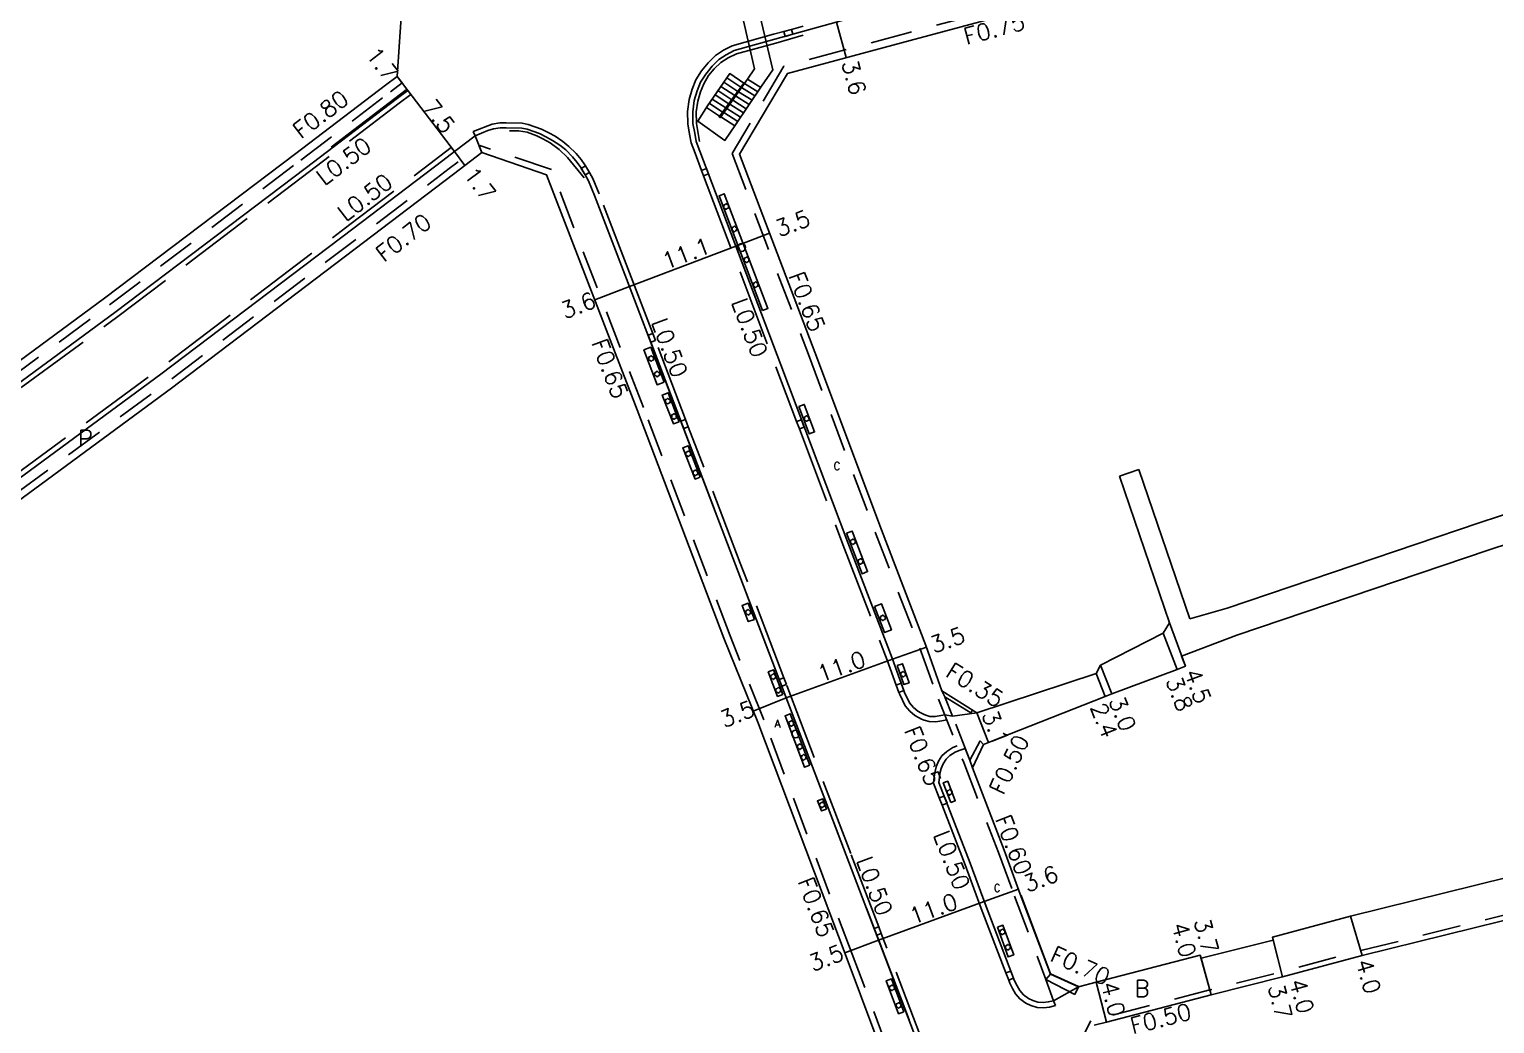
# Model space of a CAD drawing. Header units: metres. Extents: x -2400 to -1600, y -110400 to -109800.
# Drawn here: x -1825.9 to -1683.1, y -110002.8 to -109905.9 of the extents above; entities that cross this region are included whole.
import ezdxf

# ---------------------------------------------------------------- set-up
doc = ezdxf.new("R2010")
doc.units = ezdxf.units.M
doc.header["$LTSCALE"] = 2.5
doc.linetypes.add('22320', pattern=[2.5, 1.5, -1])
doc.linetypes.add('22330', pattern=[4, 3, -1])
doc.layers.get('0').update_dxf_attribs({"color": 150, "lineweight": 30})
for name, color, linetype in [('2101000', 175, 'Continuous'), ('2102000', 4, 'Continuous'), ('2102001', 191, 'Continuous'), ('2211000', 14, 'Continuous'), ('2211100', 7, 'Continuous'), ('2213000', 3, 'Continuous'), ('2227000', 1, 'Continuous'), ('2232000', 120, '22320'), ('2233000', 120, '22330'), ('2235000', 13, 'Continuous'), ('2236000', 3, 'Continuous'), ('2236100', 7, 'Continuous'), ('2238000', 3, 'Continuous'), ('2239000', 3, 'Continuous'), ('6131000', 11, 'Continuous'), ('6132000', 60, '61320'), ('6165200', 90, '61300'), ('9107000', 139, 'Continuous'), ('9201100', 215, 'Continuous'), ('9201500', 222, 'Continuous'), ('9202100', 82, 'Continuous'), ('9203500', 155, 'Continuous')]:
    doc.layers.add(name, color=color, linetype=linetype)
doc.styles.add('Dm_Anotation', font='txt.shx', dxfattribs={"bigfont": 'pscdm.shx'})
doc.linetypes.add('61300', pattern='A,2,-0.75,[1,dmdr.shx,S=0.15,R=0,X=0,Y=0],-0.75', length=3.5)
doc.linetypes.add('61320', pattern='A,0,[3,dmdr.shx,S=0.25,R=0,X=0,Y=0],1.5,[3,dmdr.shx,S=0.25,R=0,X=0,Y=0]', length=1.5)

# ---------------------------------------------------------------- blocks, each defined once
blk = doc.blocks.new('223900')
blk.add_lwpolyline([(-0.22, -0.37), (-0.44, -0.3), (-0.47, -0.27), (-0.48, -0.24), (-0.44, 0.01), (-0.48, 0.23), (-0.47, 0.27), (-0.45, 0.29), (-0.21, 0.38), (-0.04, 0.53), (0, 0.54), (0.03, 0.53), (0.22, 0.37), (0.44, 0.3), (0.47, 0.27), (0.48, 0.24), (0.44, -0.01), (0.48, -0.23), (0.47, -0.27), (0.45, -0.29), (0.21, -0.38), (0.04, -0.53), (0, -0.54), (-0.03, -0.53)], close=True)
blk = doc.blocks.new('223800')
at = {"color": 0}
blk.add_circle((0, 0), 0.75, dxfattribs=at)

msp = doc.modelspace()

# ---------------------------------------------------------------- linework, layer by layer
at = {"layer": '2101000'}
for points in [[(-1600, -109869.36), (-1622.47, -109875.34), (-1651.42, -109883.37), (-1675.89, -109890.02), (-1685.42, -109892.29), (-1740.07, -109906.95), (-1752.03, -109910.17), (-1752.23, -109910.5)], [(-1752.23, -109910.5), (-1756.71, -109918.04), (-1749.37, -109937.32), (-1742.86, -109954.63), (-1738.54, -109965.92), (-1736.97, -109970.33), (-1736.96, -109970.34)], [(-1737.52, -110025.53), (-1736.75, -110022.22), (-1740.71, -110011.15), (-1746.3, -109996.21), (-1754.92, -109973.39), (-1758.21, -109965.19), (-1766.65, -109942.94), (-1775.5, -109920.04), (-1781.8, -109917.89)], [(-1732.93, -109975.54), (-1734.01, -109977.83), (-1730.91, -109985.86), (-1729.35, -109990.12), (-1726.41, -109997.94)]]:
    msp.add_lwpolyline(points, dxfattribs=at)
at = {"layer": '2101000', "flags": 128}
for points in [[(-1789.67, -109904.7), (-1790.05, -109910.47)], [(-1790.05, -109910.47), (-1791.17, -109911.32), (-1799.91, -109917.97), (-1818.56, -109932.08), (-1838.57, -109946.82), (-1860.25, -109963.23), (-1870.81, -109971.09), (-1871.84, -109971.85)], [(-1866.68, -109981.6), (-1864.31, -109979.83), (-1853.71, -109971.95), (-1832.05, -109955.55), (-1812.04, -109940.82), (-1793.32, -109926.66), (-1784.57, -109919.99), (-1781.8, -109917.89)], [(-1714.81, -109963.69), (-1715.43, -109964.72)], [(-1733.58, -109972.46), (-1721.96, -109968.64), (-1721.52, -109967.83), (-1715.43, -109964.72)], [(-1713.63, -109966.93), (-1713.26, -109967.91), (-1714.07, -109968.26), (-1720.41, -109970.61), (-1721.07, -109970.87), (-1731.45, -109974.96), (-1732.93, -109975.54)], [(-1736.97, -109970.33), (-1733.58, -109972.46)], [(-1636.27, -109971.11), (-1644.02, -109977.41), (-1644.17, -109977.48), (-1651.6, -109981.2), (-1656.96, -109982.47), (-1671.08, -109985.83), (-1672.61, -109986.19), (-1697.16, -109992.27), (-1704.76, -109994.31), (-1704.69, -109994.6), (-1711.73, -109996.38), (-1711.81, -109996.09), (-1721.94, -109998.72), (-1723.67, -109999.17)], [(-1656, -109986.36), (-1670.17, -109989.72), (-1671.58, -109990.06), (-1696.03, -109996.11), (-1703.8, -109998.2), (-1710.73, -109999.94), (-1720.95, -110002.6), (-1722.14, -110002.91)], [(-1726.41, -109997.94), (-1723.67, -109999.17)]]:
    msp.add_lwpolyline(points, dxfattribs=at)
at = {"layer": '2102000'}
msp.add_lwpolyline([(-1645.7, -109941.7), (-1658.89, -109945.5), (-1684.64, -109953.95), (-1709.2, -109962.26)], dxfattribs=at)
at = {"layer": '2102000', "flags": 128}
for points in [[(-1644.92, -109944.39), (-1658.07, -109948.18), (-1683.75, -109956.61), (-1708.25, -109964.9), (-1713.63, -109966.93)], [(-1714.81, -109963.69), (-1719.69, -109949.41)], [(-1712.83, -109963.3), (-1717.8, -109948.77)], [(-1712.83, -109963.3), (-1709.2, -109962.26)]]:
    msp.add_lwpolyline(points, dxfattribs=at)
at = {"layer": '2102001', "flags": 128}
msp.add_lwpolyline([(-1719.69, -109949.41), (-1717.8, -109948.77)], dxfattribs=at)
at = {"layer": '2211000'}
msp.add_lwpolyline([(-1758.72, -109894.54), (-1755.25, -109909.74), (-1755.92, -109910.74), (-1758.58, -109914.49), (-1758.68, -109914.41), (-1756.26, -109911.11), (-1757.65, -109910.19), (-1759.8, -109913.32), (-1760.76, -109914.81), (-1758.12, -109916.7), (-1757.09, -109915.17), (-1754.54, -109911.42), (-1753.46, -109909.82), (-1757.78, -109891.63)], dxfattribs=at)
at = {"layer": '2211100'}
for points in [[(-1758.5, -109911.43), (-1757.15, -109912.33)], [(-1758.22, -109911.02), (-1756.86, -109911.93)], [(-1757.94, -109910.61), (-1756.55, -109911.51)], [(-1756.21, -109911.14), (-1754.91, -109911.96)], [(-1755.92, -109910.73), (-1754.62, -109911.54)], [(-1759.35, -109912.67), (-1758.04, -109913.53)], [(-1759.07, -109912.26), (-1757.74, -109913.13)], [(-1758.79, -109911.84), (-1757.45, -109912.73)], [(-1757.36, -109912.77), (-1756.03, -109913.61)], [(-1757.07, -109912.37), (-1755.75, -109913.2)], [(-1756.79, -109911.96), (-1755.47, -109912.78)], [(-1756.5, -109911.55), (-1755.19, -109912.37)], [(-1759.91, -109913.49), (-1758.63, -109914.34)], [(-1759.64, -109913.08), (-1758.34, -109913.94)], [(-1758.23, -109913.99), (-1756.87, -109914.85)], [(-1757.94, -109913.59), (-1756.59, -109914.44)], [(-1757.65, -109913.18), (-1756.31, -109914.02)], [(-1758.52, -109914.4), (-1757.15, -109915.27)]]:
    msp.add_lwpolyline(points, dxfattribs=at)
at = {"layer": '2213000'}
for points in [[(-1753.25, -109906.84), (-1740.72, -109903.37), (-1731.12, -109900.84), (-1725.59, -109899.38), (-1720.12, -109897.79), (-1716.58, -109896.9), (-1713.19, -109895.97), (-1710.79, -109895.3), (-1702.85, -109893.21), (-1698.94, -109892.13), (-1694.16, -109890.86), (-1689.24, -109889.54), (-1686.07, -109888.72), (-1681.38, -109887.47)], [(-1736.7, -109972.65), (-1737.09, -109972.74), (-1737.6, -109972.82), (-1738.14, -109972.81), (-1738.55, -109972.69), (-1738.76, -109972.61), (-1739.04, -109972.47), (-1739.32, -109972.32), (-1739.74, -109971.95), (-1740.13, -109971.49), (-1740.62, -109970.47), (-1741.82, -109967.15), (-1746.15, -109955.88), (-1752.66, -109938.57), (-1760.56, -109917.75), (-1760.92, -109916.8), (-1761.06, -109915.99), (-1761.23, -109915.04), (-1761.25, -109913.9), (-1761.1, -109912.82), (-1760.81, -109911.87), (-1760.48, -109911.03), (-1759.97, -109910.23), (-1759.36, -109909.48), (-1758.7, -109908.83), (-1757.99, -109908.36), (-1757.22, -109907.95), (-1753.25, -109906.84)], [(-1739.22, -110004.9), (-1746.31, -109986.33), (-1757.07, -109958.06), (-1767.69, -109930.18), (-1770.81, -109922.07), (-1771.42, -109920.63), (-1771.74, -109920.06), (-1772.16, -109919.34), (-1772.51, -109918.84), (-1772.97, -109918.29), (-1773.63, -109917.63), (-1774.2, -109917.17), (-1774.91, -109916.71), (-1775.5, -109916.37), (-1776.17, -109916.03), (-1777.39, -109915.6), (-1777.91, -109915.5), (-1779.43, -109915.46), (-1780, -109915.46), (-1780.66, -109915.57), (-1781.22, -109915.73), (-1782.46, -109916.24)], [(-1784.47, -109917.79), (-1782.46, -109916.24)], [(-1735.96, -109972.78), (-1733.58, -109972.46)], [(-1735.31, -109976.15), (-1735.69, -109976.3), (-1736.19, -109976.63), (-1736.57, -109976.99), (-1736.85, -109977.44), (-1737.06, -109977.88), (-1737.18, -109978.39), (-1737.22, -109978.78), (-1737.26, -109979.25), (-1734.23, -109987.11), (-1732.68, -109991.35), (-1729.89, -109998.59), (-1729.65, -109999.07), (-1729.38, -109999.53), (-1729.02, -109999.95), (-1728.54, -110000.3), (-1728.13, -110000.5), (-1727.62, -110000.66), (-1727.11, -110000.7), (-1726.61, -110000.63), (-1726.1, -110000.51), (-1726.85, -109998.46)], [(-1726.1, -110000.51), (-1723.67, -109999.17)]]:
    msp.add_lwpolyline(points, dxfattribs=at)
at = {"layer": '2227000', "flags": 128}
for points in [[(-1789.02, -109911.82), (-1790.14, -109912.67), (-1798.88, -109919.33), (-1817.55, -109933.45), (-1837.56, -109948.18), (-1859.23, -109964.59), (-1869.8, -109972.45), (-1870.82, -109973.21)], [(-1867.69, -109980.23), (-1865.32, -109978.47), (-1854.73, -109970.59), (-1833.07, -109954.19), (-1813.06, -109939.46), (-1794.35, -109925.3), (-1785.6, -109918.64), (-1784.47, -109917.79)]]:
    msp.add_lwpolyline(points, dxfattribs=at)
at = {"layer": '2227000'}
for points in [[(-1771.42, -109920.63), (-1771.74, -109920.06), (-1772.16, -109919.34), (-1772.51, -109918.84), (-1772.97, -109918.29), (-1773.63, -109917.63), (-1774.2, -109917.17), (-1774.91, -109916.71), (-1775.5, -109916.37), (-1776.17, -109916.03), (-1777.39, -109915.6), (-1777.91, -109915.5), (-1779.43, -109915.46)], [(-1759.13, -109952.65), (-1765.59, -109935.68)], [(-1747.12, -109984.19), (-1756, -109960.87)], [(-1740.18, -110002.39), (-1744.33, -109991.51)]]:
    msp.add_lwpolyline(points, dxfattribs=at)
at = {"layer": '2232000'}
for points in [[(-1600, -109868.58), (-1622.67, -109874.61), (-1651.59, -109882.64), (-1676.08, -109889.29), (-1685.6, -109891.56), (-1740.26, -109906.22), (-1752.38, -109909.48), (-1752.47, -109909.64)], [(-1752.47, -109909.64), (-1757.42, -109917.98), (-1749.98, -109937.55), (-1743.47, -109954.86), (-1739.14, -109966.15), (-1737.3, -109971.15), (-1734.85, -109977.31), (-1731.46, -109986.07), (-1729.9, -109990.33), (-1726.85, -109998.46), (-1724.04, -109999.9)], [(-1871.84, -109971.85), (-1871.93, -109972.91), (-1870.33, -109971.73), (-1859.77, -109963.87), (-1838.09, -109947.46), (-1818.08, -109932.73), (-1799.42, -109918.61), (-1790.68, -109911.96), (-1789.56, -109911.1)], [(-1737.52, -110025.53), (-1736.88, -110025.06), (-1736.09, -110022.2), (-1740.12, -110010.93), (-1745.71, -109995.99), (-1754.33, -109973.16), (-1757.62, -109964.96), (-1766.06, -109942.71), (-1775.02, -109919.53), (-1781.99, -109917.2), (-1782.05, -109917.25)], [(-1733.24, -109975.21), (-1734.25, -109977.07), (-1736.7, -109970.91), (-1734.15, -109972.47)], [(-1734.15, -109972.47), (-1733.98, -109972.21)], [(-1733.24, -109975.21), (-1732.93, -109975.54)], [(-1723.67, -109999.17), (-1724.04, -109999.9)], [(-1723.74, -110004.95), (-1722.48, -110002.48)]]:
    msp.add_lwpolyline(points, dxfattribs=at)
at = {"layer": '2232000', "flags": 128}
for points in [[(-1789.56, -109911.1), (-1790.05, -109910.47)], [(-1867.1, -109981.04), (-1864.72, -109979.27), (-1854.13, -109971.39), (-1832.47, -109954.99), (-1812.46, -109940.26), (-1793.74, -109926.1), (-1784.99, -109919.44), (-1782.05, -109917.25), (-1781.8, -109917.89)], [(-1656.1, -109985.87), (-1670.28, -109989.24), (-1671.7, -109989.57), (-1696.16, -109995.63), (-1703.93, -109997.71), (-1710.86, -109999.46), (-1721.08, -110002.11), (-1722.48, -110002.48)]]:
    msp.add_lwpolyline(points, dxfattribs=at)
at = {"layer": '2233000'}
for points in [[(-1729.01, -109899.81), (-1731.23, -109900.4), (-1740.84, -109902.93), (-1751.63, -109905.9)], [(-1753.38, -109906.35), (-1757.41, -109907.48), (-1758.25, -109907.92), (-1759.02, -109908.43), (-1759.74, -109909.13), (-1760.39, -109909.93), (-1760.94, -109910.8), (-1761.3, -109911.7), (-1761.6, -109912.71), (-1761.76, -109913.87), (-1761.74, -109915.08), (-1761.56, -109916.08), (-1761.42, -109916.93), (-1761.03, -109917.93), (-1760.39, -109919.63)], [(-1753.38, -109906.35), (-1752.38, -109906.1)], [(-1771.69, -109919.19), (-1771.76, -109919.08), (-1772.13, -109918.55), (-1772.62, -109917.96), (-1773.31, -109917.28), (-1773.92, -109916.79), (-1774.66, -109916.3), (-1775.28, -109915.95), (-1775.99, -109915.59), (-1777.27, -109915.14), (-1777.86, -109915.03), (-1779.42, -109914.98), (-1780.04, -109914.99), (-1780.78, -109915.1), (-1782.63, -109915.83), (-1782.46, -109916.24)], [(-1765.15, -109935.52), (-1767.24, -109930.01), (-1770.37, -109921.89), (-1770.99, -109920.42), (-1771.32, -109919.83)], [(-1760.19, -109920.15), (-1753.14, -109938.75), (-1751.13, -109944.09)], [(-1761.96, -109943.88), (-1764.89, -109936.19)], [(-1752.38, -109969.05), (-1756.62, -109957.89), (-1761.69, -109944.59)], [(-1750.86, -109944.8), (-1746.62, -109956.06), (-1742.3, -109967.33), (-1741.42, -109969.76)], [(-1743.13, -109993.32), (-1745.86, -109986.16), (-1752.13, -109969.7)], [(-1741.17, -109970.47), (-1741.09, -109970.67), (-1740.57, -109971.78), (-1740.1, -109972.32), (-1739.61, -109972.74), (-1739.27, -109972.93), (-1738.96, -109973.08), (-1738.72, -109973.18), (-1738.22, -109973.32), (-1737.56, -109973.34), (-1736.99, -109973.24), (-1736.51, -109973.14)], [(-1735.5, -109975.68), (-1735.92, -109975.84), (-1736.51, -109976.23), (-1736.97, -109976.66), (-1737.31, -109977.19), (-1737.55, -109977.72), (-1737.68, -109978.31), (-1737.73, -109978.73), (-1737.78, -109979.32), (-1737.23, -109980.75)], [(-1736.96, -109981.45), (-1734.71, -109987.29), (-1733.16, -109991.53), (-1730.74, -109997.8)], [(-1733.61, -110018.72), (-1738.77, -110004.74), (-1742.89, -109993.95)], [(-1730.47, -109998.5), (-1730.36, -109998.79), (-1730.1, -109999.32), (-1729.8, -109999.83), (-1729.37, -110000.32), (-1728.81, -110000.74), (-1728.32, -110000.98), (-1727.71, -110001.16), (-1727.09, -110001.21), (-1726.51, -110001.13), (-1725.92, -110000.99), (-1726.1, -110000.51)]]:
    msp.add_lwpolyline(points, dxfattribs=at)
at = {"layer": '2233000', "flags": 128}
for points in [[(-1788.72, -109912.22), (-1789.84, -109913.07), (-1798.58, -109919.73), (-1817.25, -109933.85), (-1837.26, -109948.58), (-1858.93, -109964.99), (-1869.5, -109972.85), (-1870.52, -109973.61)], [(-1789.02, -109911.82), (-1788.72, -109912.22)], [(-1867.69, -109980.23), (-1867.99, -109979.83), (-1865.62, -109978.07), (-1855.03, -109970.19), (-1833.37, -109953.79), (-1813.36, -109939.06), (-1794.65, -109924.9), (-1785.9, -109918.24), (-1784.78, -109917.39), (-1784.47, -109917.79)]]:
    msp.add_lwpolyline(points, dxfattribs=at)
at = {"layer": '2235000'}
for points in [[(-1752.26, -109906.57), (-1752.38, -109906.1), (-1751.63, -109905.9), (-1751.51, -109906.36)], [(-1771.32, -109919.83), (-1771.74, -109920.06), (-1772.11, -109919.44), (-1771.69, -109919.19)], [(-1759.91, -109919.45), (-1760.39, -109919.63), (-1760.19, -109920.15), (-1759.71, -109919.97)], [(-1764.89, -109936.19), (-1765.34, -109936.36), (-1765.59, -109935.68), (-1765.15, -109935.52)], [(-1761.69, -109944.59), (-1762.13, -109944.76), (-1762.4, -109944.05), (-1761.96, -109943.88)], [(-1750.86, -109944.8), (-1750.38, -109944.62), (-1750.65, -109943.91), (-1751.13, -109944.09)], [(-1752.13, -109969.7), (-1752.57, -109969.87), (-1752.82, -109969.22), (-1752.38, -109969.05)], [(-1740.68, -109970.29), (-1741.17, -109970.47), (-1741.42, -109969.76), (-1740.94, -109969.59)], [(-1736.48, -109981.26), (-1736.96, -109981.45), (-1737.23, -109980.75), (-1736.75, -109980.57)], [(-1742.89, -109993.95), (-1743.33, -109994.12), (-1743.57, -109993.49), (-1743.13, -109993.32)], [(-1729.99, -109998.33), (-1730.47, -109998.5), (-1730.74, -109997.8), (-1730.26, -109997.63)]]:
    msp.add_lwpolyline(points, close=True, dxfattribs=at)
at = {"layer": '2236000'}
msp.add_lwpolyline([(-1748.21, -109981.84), (-1748.71, -109982.03), (-1749.1, -109981.05), (-1748.59, -109980.86)], close=True, dxfattribs=at)
at = {"layer": '2236100'}
for points in [[(-1754.44, -109933.28), (-1753.93, -109933.08), (-1758.18, -109921.9), (-1758.69, -109922.09)], [(-1764.05, -109940.25), (-1764.72, -109940.51), (-1766.01, -109937.11), (-1765.34, -109936.85)], [(-1762.58, -109944.1), (-1763.13, -109944.31), (-1764.22, -109941.51), (-1763.65, -109941.29)], [(-1750.91, -109942.62), (-1749.9, -109945.3), (-1749.38, -109945.1), (-1750.39, -109942.42)], [(-1760.52, -109949.52), (-1761.03, -109949.7), (-1762.22, -109946.64), (-1761.69, -109946.45)], [(-1746.27, -109954.97), (-1745.95, -109955.81), (-1744.76, -109958.92), (-1744.22, -109958.71), (-1745.73, -109954.76)], [(-1755.25, -109963.36), (-1755.85, -109963.57), (-1756.44, -109962), (-1755.84, -109961.79)], [(-1743.53, -109962.12), (-1742.56, -109964.65), (-1741.89, -109964.39), (-1742.86, -109961.86)], [(-1752.46, -109970.67), (-1752.98, -109970.86), (-1753.9, -109968.48), (-1753.37, -109968.28)], [(-1741.34, -109967.86), (-1740.68, -109969.71), (-1740.17, -109969.53), (-1740.83, -109967.68)], [(-1749.84, -109977.57), (-1750.35, -109977.76), (-1752.26, -109972.75), (-1751.75, -109972.55)], [(-1736.12, -109981.2), (-1735.67, -109981.03), (-1736.4, -109979.13), (-1736.85, -109979.3)], [(-1731.57, -109993.36), (-1731.03, -109993.16), (-1729.97, -109996.04), (-1730.53, -109996.24)], [(-1740.68, -110001.6), (-1741.19, -110001.78), (-1742.4, -109998.57), (-1741.9, -109998.39)]]:
    msp.add_lwpolyline(points, close=True, dxfattribs=at)
at = {"layer": '6131000'}
msp.add_lwpolyline([(-1723.67, -109999.14), (-1726.39, -109997.91), (-1729.27, -109990.27)], dxfattribs=at)
at = {"layer": '6132000'}
for points in [[(-1753.16, -109907.22), (-1750.48, -109906.43)], [(-1760.6, -109916.79), (-1760.9, -109915.05), (-1760.91, -109913.92), (-1760.77, -109912.88), (-1760.49, -109911.95), (-1760.17, -109911.19), (-1759.7, -109910.38), (-1759.15, -109909.73), (-1758.5, -109909.11), (-1757.8, -109908.65), (-1756.99, -109908.26), (-1753.16, -109907.22)], [(-1779.09, -109915.75), (-1778.22, -109915.75), (-1777.37, -109915.91), (-1776.45, -109916.26), (-1775.84, -109916.53), (-1775.13, -109916.94), (-1774.27, -109917.58), (-1773.45, -109918.35), (-1771.82, -109920.35)]]:
    msp.add_lwpolyline(points, dxfattribs=at)
at = {"layer": '6165200', "flags": 128}
msp.add_lwpolyline([(-1796.46, -109917.36), (-1789.17, -109911.77)], dxfattribs=at)
at = {"layer": '9107000'}
for points in [[(-1753.25, -109906.84), (-1740.72, -109903.37), (-1731.12, -109900.84), (-1725.59, -109899.38), (-1720.12, -109897.79), (-1716.58, -109896.9), (-1713.19, -109895.97), (-1710.79, -109895.3), (-1702.85, -109893.21), (-1698.94, -109892.13), (-1694.16, -109890.86), (-1689.24, -109889.54), (-1686.07, -109888.72), (-1681.38, -109887.47)], [(-1753.25, -109906.84), (-1757.22, -109907.95), (-1757.99, -109908.36), (-1758.7, -109908.83), (-1759.36, -109909.48), (-1759.97, -109910.23), (-1760.48, -109911.03), (-1760.81, -109911.87), (-1761.1, -109912.82), (-1761.25, -109913.9), (-1761.23, -109915.04), (-1761.06, -109915.99), (-1760.92, -109916.8), (-1760.56, -109917.75), (-1752.66, -109938.57), (-1746.15, -109955.88), (-1741.82, -109967.15), (-1740.62, -109970.47), (-1740.13, -109971.49), (-1739.74, -109971.95), (-1739.32, -109972.32), (-1739.04, -109972.47), (-1738.76, -109972.61), (-1738.55, -109972.69), (-1738.14, -109972.81), (-1737.6, -109972.82), (-1737.09, -109972.74), (-1736.7, -109972.65), (-1735.96, -109972.78), (-1736.7, -109970.91), (-1736.97, -109970.33)], [(-1739.22, -110004.9), (-1746.31, -109986.33), (-1757.07, -109958.06), (-1767.69, -109930.18), (-1770.81, -109922.07), (-1771.42, -109920.63), (-1771.74, -109920.06), (-1772.16, -109919.34), (-1772.51, -109918.84), (-1772.97, -109918.29), (-1773.63, -109917.63), (-1774.2, -109917.17), (-1774.91, -109916.71), (-1775.5, -109916.37), (-1776.17, -109916.03), (-1777.39, -109915.6), (-1777.91, -109915.5), (-1779.43, -109915.46), (-1780, -109915.46), (-1780.66, -109915.57), (-1781.22, -109915.73), (-1782.46, -109916.24), (-1781.8, -109917.89)], [(-1726.41, -109997.94), (-1726.85, -109998.46), (-1726.1, -110000.51), (-1726.61, -110000.63), (-1727.11, -110000.7), (-1727.62, -110000.66), (-1728.13, -110000.5), (-1728.54, -110000.3), (-1729.02, -109999.95), (-1729.38, -109999.53), (-1729.65, -109999.07), (-1729.89, -109998.59), (-1732.68, -109991.35), (-1734.23, -109987.11), (-1737.26, -109979.25), (-1737.22, -109978.78), (-1737.18, -109978.39), (-1737.06, -109977.88), (-1736.85, -109977.44), (-1736.57, -109976.99), (-1736.19, -109976.63), (-1735.69, -109976.3), (-1735.31, -109976.15), (-1734.7, -109975.93), (-1734.25, -109977.07), (-1734.01, -109977.83)]]:
    msp.add_lwpolyline(points, dxfattribs=at)
at = {"layer": '9201100', "flags": 128}
for points in [[(-1747.24, -109905.18), (-1746.31, -109908.63)], [(-1789.02, -109911.82), (-1790.05, -109910.47)], [(-1784.47, -109917.79), (-1789.02, -109911.82)], [(-1783.44, -109919.14), (-1784.47, -109917.79)], [(-1767.4, -109930.93), (-1757.05, -109927)], [(-1757.05, -109927), (-1753.77, -109925.75)], [(-1767.4, -109930.93), (-1770.79, -109932.23)], [(-1713.26, -109967.91), (-1714.81, -109963.69)], [(-1714.07, -109968.26), (-1715.43, -109964.72)], [(-1741.79, -109967.25), (-1738.48, -109966.07)], [(-1752.14, -109971), (-1741.79, -109967.25)], [(-1720.41, -109970.61), (-1721.52, -109967.83)], [(-1721.07, -109970.87), (-1721.96, -109968.64)], [(-1752.14, -109971), (-1755.36, -109972.29)], [(-1733.58, -109972.46), (-1732.44, -109975.35)], [(-1732.86, -109990.86), (-1729.53, -109989.64)], [(-1743.14, -109994.62), (-1732.86, -109990.86)], [(-1696.03, -109996.11), (-1697.16, -109992.27)], [(-1743.14, -109994.62), (-1746.43, -109995.86)], [(-1703.8, -109998.2), (-1704.76, -109994.31)], [(-1703.8, -109998.2), (-1704.69, -109994.6)], [(-1711.81, -109996.09), (-1710.73, -109999.94)], [(-1710.73, -109999.94), (-1711.73, -109996.38)], [(-1720.95, -110002.6), (-1721.94, -109998.72)]]:
    msp.add_lwpolyline(points, dxfattribs=at)

# ---------------------------------------------------------------- block references
at = {"layer": '2238000', "xscale": 0.5, "yscale": 0.5, "zscale": 0.5}
for p in [(-1756.48, -109927.13, 8.38), (-1751.23, -109974.53, 8.5)]:
    msp.add_blockref('223800', p, dxfattribs=at)
at = {"layer": '2239000', "xscale": 0.5, "yscale": 0.5, "zscale": 0.5}
for p in [(-1758, -109923.14, 8.37), (-1757.2, -109925.33, 8.38), (-1756, -109928.33, 8.38), (-1755.12, -109930.75, 8.38), (-1765.3, -109937.95, 8.45), (-1764.72, -109939.46, 8.46), (-1763.68, -109942.1, 8.41), (-1763.08, -109943.6, 8.4), (-1750.15, -109943.8, 8.44), (-1761.69, -109947.23, 8.44), (-1761, -109949.09, 8.41), (-1745.65, -109955.8, 8.45), (-1744.9, -109957.72, 8.45), (-1755.85, -109962.67, 8.43), (-1742.73, -109963.22, 8.44), (-1740.75, -109968.71, 8.4), (-1753.41, -109968.94, 8.45), (-1752.92, -109970.27, 8.42), (-1751.65, -109973.5, 8.5), (-1750.82, -109975.76, 8.47), (-1750.44, -109976.8, 8.46), (-1736.23, -109980.21, 8.49), (-1748.65, -109981.43, 8.5), (-1731.08, -109993.81, 8.44), (-1730.55, -109995.31, 8.44), (-1741.85, -109999.26, 8.48), (-1741.2, -110000.97, 8.43)]:
    msp.add_blockref('223900', p, dxfattribs=at)

# ---------------------------------------------------------------- texts
at = {"layer": '9201500', "style": 'Dm_Anotation'}
for s, rotation, p in [('1.7', 307.2844, (-1793.18, -109908.37)), ('3.6', 285.0513, (-1746.76, -109909.11)), ('7.5', 307.2844, (-1787.64, -109913.47)), ('1.7', 307.2844, (-1783.66, -109920.05)), ('3.5', 20.8174, (-1752.84, -109926.13)), ('11.1', 20.7741, (-1763.85, -109929.31)), ('3.6', 21.1219, (-1773.72, -109934.12)), ('3.5', 19.5814, (-1737.78, -109966.68)), ('11.0', 19.9198, (-1748.76, -109969.51)), ('4.5', 290.1361, (-1713.39, -109968.52)), ('3.8', 290.9992, (-1715.2, -109969.3)), ('3.5', 21.8479, (-1758.21, -109973.95)), ('3.0', 291.7696, (-1720.76, -109971.25)), ('3.1', 291.4783, (-1733.12, -109972.61)), ('2.4', 291.5963, (-1722.55, -109971.89)), ('3.6', 20.0953, (-1728.68, -109989.96)), ('11.0', 20.0951, (-1739.79, -109993.13)), ('3.7', 285.5498, (-1712.45, -109992.75)), ('4.0', 285.5498, (-1714.63, -109993.14)), ('3.5', 20.6946, (-1749.58, -109997.69)), ('4.0', 286.3758, (-1696.68, -109996.72)), ('4.0', 284.2498, (-1721.48, -109998.88)), ('3.7', 283.8939, (-1705.22, -109999.11)), ('4.0', 285.5498, (-1703.15, -109998.62))]:
    msp.add_text(s, height=1.6, rotation=rotation, dxfattribs=at).set_placement(p)
at = {"layer": '9202100', "style": 'Dm_Anotation'}
for s, height, p in [('P', 1.6, (-1821.13, -109946.52)), ('C', 0.75, (-1747.54, -109948.8, 8.44)), ('A', 0.75, (-1753.27, -109973.9, 8.43)), ('C', 0.75, (-1731.93, -109989.9, 8.47)), ('B', 1.6, (-1718.19, -110000.12))]:
    msp.add_text(s, height=height, dxfattribs=at).set_placement(p)
at = {"layer": '9203500', "style": 'Dm_Anotation'}
for s, rotation, p in [('F0.75', 15.0099, (-1734.58, -109907.39)), ('F0.80', 37.2845, (-1799.42, -109916.62)), ('L0.50', 37.2845, (-1797.14, -109921.16)), ('L0.50', 37.2845, (-1795.08, -109924.68)), ('F0.70', 37.2845, (-1791.35, -109928.63)), ('F0.65', 290.8174, (-1751.94, -109929.87)), ('L0.50', 290.7741, (-1757.51, -109932.43)), ('L0.50', 290.8545, (-1765.31, -109934.39)), ('F0.65', 291.1219, (-1771.16, -109936.4)), ('F0.35', 327.8759, (-1736.73, -109968.83)), ('F0.65', 291.6977, (-1740.69, -109974.16)), ('F0.50', 64.7463, (-1730.99, -109980.57)), ('F0.60', 291.1117, (-1731.83, -109982.79)), ('L0.50', 291.0523, (-1737.83, -109984.32)), ('L0.50', 290.8864, (-1745.34, -109986.83)), ('F0.65', 290.6946, (-1751.05, -109988.86)), ('F0.70', 335.7702, (-1726.56, -109996.59)), ('F0.50', 14.5712, (-1718.38, -110003.79))]:
    msp.add_text(s, height=1.6, rotation=rotation, dxfattribs=at).set_placement(p)

doc.saveas('drawing.dxf')
